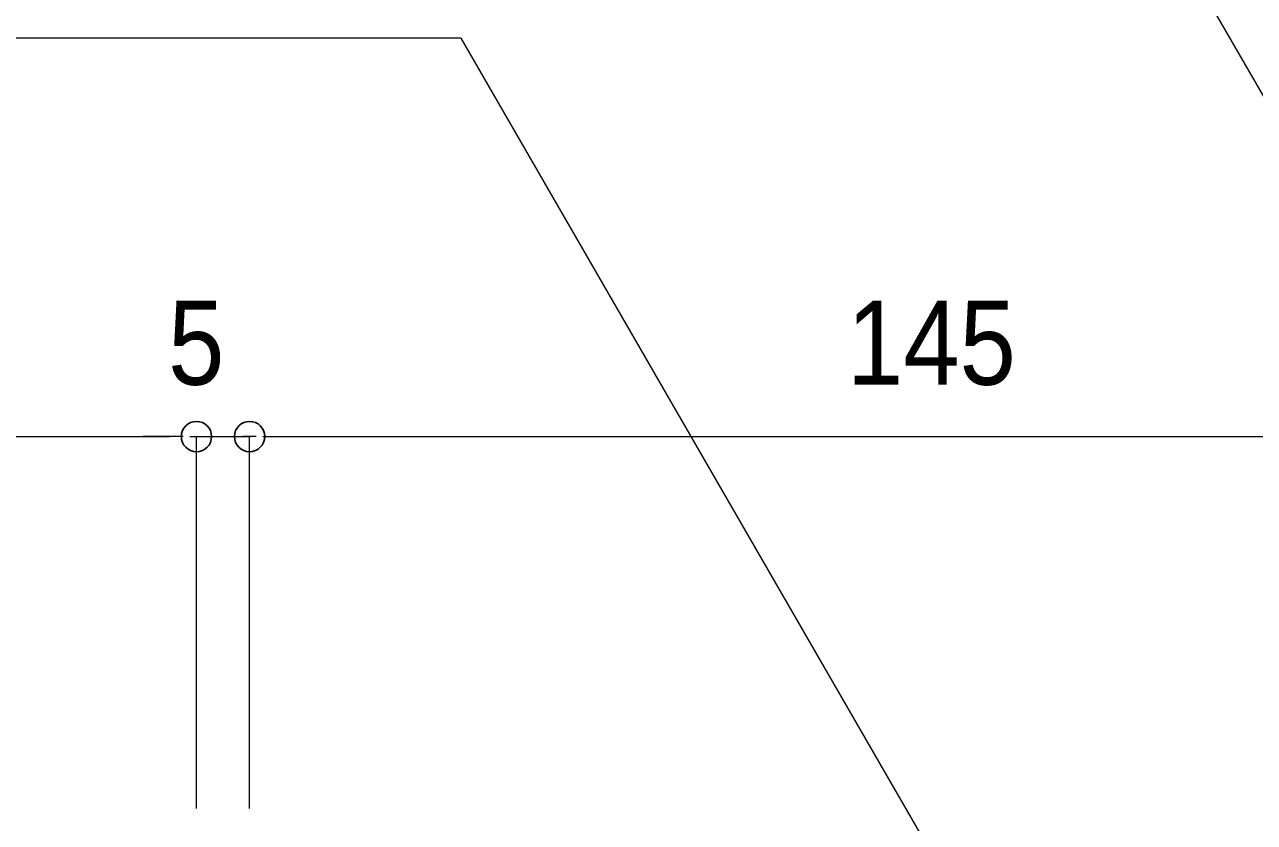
# Model space of a CAD drawing. Units: millimetres, scale not verified. Extents: x -12715 to 12220, y -3398 to 4210.
# Drawn here: x -3115.4 to -2999.7, y 2706.2 to 2781.3 of the extents above; entities that cross this region are included whole.
import ezdxf
from ezdxf.enums import TextEntityAlignment as Align

# ---------------------------------------------------------------- set-up
doc = ezdxf.new("R2010")
doc.units = ezdxf.units.MM
doc.header["$LTSCALE"] = 5.7
doc.header["$PDMODE"] = 32
doc.header["$PDSIZE"] = 2.85
for name, color, linetype, lineweight in [('0-2_文字', 4, 'Continuous', 9), ('0-3_寸法', 7, 'Continuous', 9), ('0-7_0', 4, 'Continuous', 9)]:
    doc.layers.add(name, color=color, linetype=linetype, lineweight=lineweight)
doc.layers.add('0-8_DEFPOINTS', color=7, linetype='Continuous')
doc.styles.add('Osaka', font='')
doc.styles.get('Osaka').set_extended_font_data('Osaka')

# ---------------------------------------------------------------- blocks, each defined once
blk = doc.blocks.new('_DOT')
at = {"layer": '0-7_0', "color": 7}
for p, q in [((-20, 0), (-40, 0)), ((-10, 0), (10, 0))]:
    blk.add_line(p, q, dxfattribs=at)

msp = doc.modelspace()

# ---------------------------------------------------------------- linework, layer by layer
at = {"layer": '0-2_文字'}
for p, q in [((-3014.442, 2801.537), (-2947.914, 2686.306)), ((-3074.385, 2780.047), (-3230.337, 2780.047)), ((-3074.385, 2780.047), (-3020.264, 2686.306))]:
    msp.add_line(p, q, dxfattribs=at)
at = {"layer": '0-3_寸法'}
for p, q in [((-3241.761, 2742.549), (-3101.769, 2742.549)), ((-3101.769, 2742.549), (-3104.272, 2742.549)), ((-3099.265, 2707.549), (-3099.265, 2742.549)), ((-3099.265, 2707.549), (-3099.265, 2742.549)), ((-3099.265, 2742.549), (-3094.265, 2742.549)), ((-3094.265, 2707.549), (-3094.265, 2742.549)), ((-3094.265, 2707.549), (-3094.265, 2742.549)), ((-3091.761, 2742.549), (-2951.769, 2742.549)), ((-3091.761, 2742.549), (-3089.258, 2742.549))]:
    msp.add_line(p, q, dxfattribs=at)
at = {"layer": '0-8_DEFPOINTS'}
for p in [(-3099.265, 2742.549), (-3094.265, 2742.549)]:
    msp.add_point(p, dxfattribs=at)

# ---------------------------------------------------------------- block references
at = {"layer": '0-3_寸法', "xscale": 0.06259308, "yscale": 0.06259308}
msp.add_blockref('_DOT', (-3099.265, 2742.549), dxfattribs=at)
msp.add_blockref('_DOT', (-3099.265, 2742.549), dxfattribs=at)
at = {"layer": '0-3_寸法', "xscale": 0.06259308, "yscale": 0.06259308, "rotation": 180}
msp.add_blockref('_DOT', (-3094.265, 2742.549), dxfattribs=at)
msp.add_blockref('_DOT', (-3094.265, 2742.549), dxfattribs=at)

# ---------------------------------------------------------------- texts
at = {"layer": '0-3_寸法', "style": 'Osaka', "width": 0.9}
for s, p in [('5', (-3101.936, 2745.049)), ('145', (-3038.053, 2745.049))]:
    msp.add_text(s, height=7.918, dxfattribs=at).set_placement(p, align=Align.BOTTOM_LEFT)

doc.saveas('drawing.dxf')
